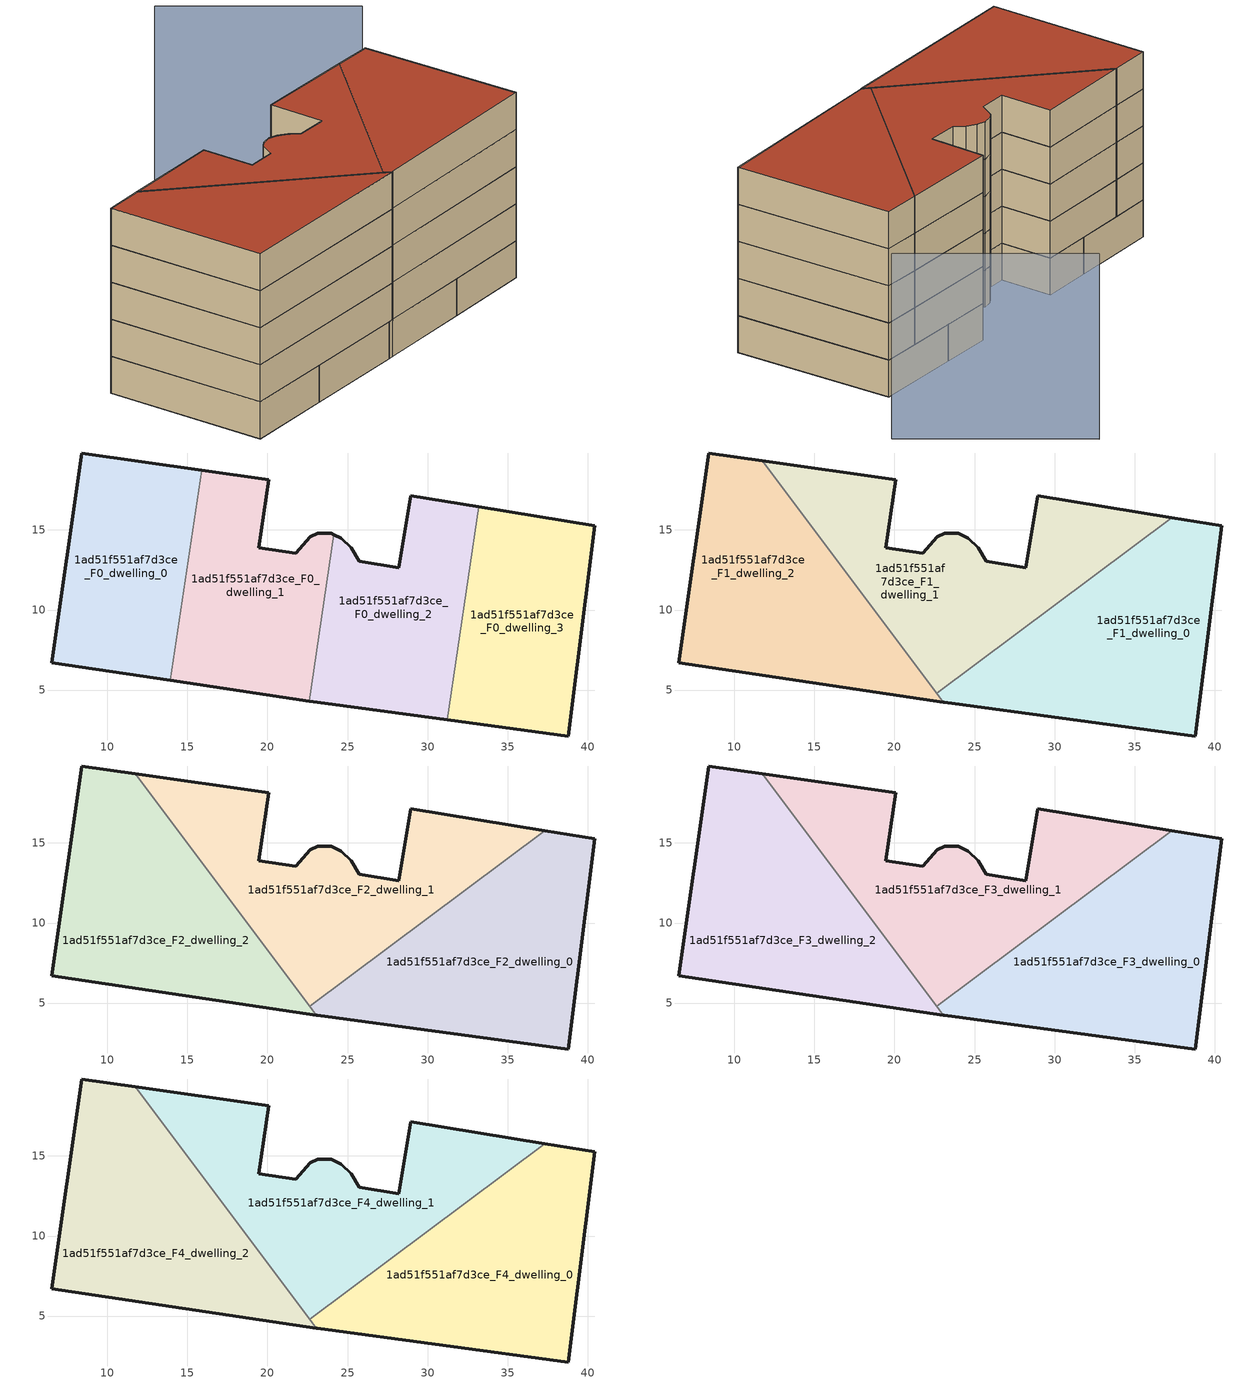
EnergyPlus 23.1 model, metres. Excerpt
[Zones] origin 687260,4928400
1ad51f551af7d3ce_F0_dwelling_0
 floor ground (EU_floor_Construction): 13.93,5.61 15.89,18.75 8.4,19.81 6.53,6.71 z0
 wall outside (EU_wall_Construction): 13.93,5.61 6.53,6.71 8.4,19.81 15.89,18.75 z0:3
 wall to 1ad51f551af7d3ce_F0_dwelling_1 (EU_wall_Construction): 15.89,18.75 13.93,5.61 z0:3
1ad51f551af7d3ce_F0_dwelling_1
 floor ground (EU_floor_Construction): 22.61,4.31 24.15,14.71 23.97,14.81 23.13,14.79 22.66,14.59 21.78,13.55 19.47,13.88 20.09,18.15 15.89,18.75 13.93,5.61 z0
 wall outside (EU_wall_Construction): 22.61,4.31 13.93,5.61 / 15.89,18.75 20.09,18.15 19.47,13.88 21.78,13.55 22.66,14.59 23.13,14.79 23.97,14.81 24.15,14.71 z0:3
 wall to 1ad51f551af7d3ce_F0_dwelling_2 (EU_wall_Construction): 24.15,14.71 22.61,4.31 z0:3
1ad51f551af7d3ce_F0_dwelling_2
 floor ground (EU_floor_Construction): 31.23,3.15 33.21,16.45 28.94,17.15 28.2,12.63 25.73,13.04 25.22,13.88 24.61,14.47 24.15,14.71 22.61,4.31 23.1,4.24 z0
 wall outside (EU_wall_Construction): 31.23,3.15 23.1,4.24 22.61,4.31 / 24.15,14.71 24.61,14.47 25.22,13.88 25.73,13.04 28.2,12.63 28.94,17.15 33.21,16.45 z0:3
 wall to 1ad51f551af7d3ce_F0_dwelling_3 (EU_wall_Construction): 33.21,16.45 31.23,3.15 z0:3
1ad51f551af7d3ce_F0_dwelling_3
 floor ground (EU_floor_Construction): 38.8,2.13 40.44,15.26 33.21,16.45 31.23,3.15 z0
 wall outside (EU_wall_Construction): 33.21,16.45 40.44,15.26 38.8,2.13 31.23,3.15 z0:3
1ad51f551af7d3ce_F1_dwelling_0
 floor to 1ad51f551af7d3ce_F0_dwelling_3 (EU_floor_Construction): 38.8,2.13 40.44,15.26 37.31,15.77 32.58,12.23 31.23,3.15 z3
 floor to 1ad51f551af7d3ce_F0_dwelling_2 (EU_floor_Construction): 31.23,3.15 32.58,12.23 22.68,4.82 22.67,4.75 23.05,4.25 23.1,4.24 z3
 wall outside (EU_wall_Construction): 37.31,15.77 40.44,15.26 38.8,2.13 23.1,4.24 23.05,4.25 z3:6
 wall to 1ad51f551af7d3ce_F1_dwelling_1 (EU_wall_Construction): 22.64,4.79 37.31,15.77 z3:6
 wall to 1ad51f551af7d3ce_F1_dwelling_2 (EU_wall_Construction): 23.05,4.25 22.64,4.79 z3:6
1ad51f551af7d3ce_F1_dwelling_1
 floor to 1ad51f551af7d3ce_F0_dwelling_1 (EU_floor_Construction): 22.68,4.82 24.15,14.71 23.97,14.81 23.13,14.79 22.66,14.59 21.78,13.55 19.47,13.88 20.09,18.15 15.89,18.75 15.27,14.62 22.64,4.79 z3
 floor to 1ad51f551af7d3ce_F0_dwelling_2 (EU_floor_Construction): 32.58,12.23 33.21,16.45 28.94,17.15 28.2,12.63 25.73,13.04 25.22,13.88 24.61,14.47 24.15,14.71 22.68,4.82 z3
 floor to 1ad51f551af7d3ce_F0_dwelling_0 (EU_floor_Construction): 15.27,14.62 15.89,18.75 11.74,19.33 z3
 floor to 1ad51f551af7d3ce_F0_dwelling_3 (EU_floor_Construction): 37.31,15.77 33.21,16.45 32.58,12.23 z3
 wall outside (EU_wall_Construction): 11.74,19.33 20.09,18.15 19.47,13.88 21.78,13.55 22.66,14.59 23.13,14.79 23.97,14.81 24.61,14.47 25.22,13.88 25.73,13.04 28.2,12.63 28.94,17.15 37.31,15.77 z3:6
 wall to 1ad51f551af7d3ce_F1_dwelling_2 (EU_wall_Construction): 22.64,4.79 11.74,19.33 z3:6
1ad51f551af7d3ce_F1_dwelling_2
 floor to 1ad51f551af7d3ce_F0_dwelling_0 (EU_floor_Construction): 13.93,5.61 15.27,14.62 11.74,19.33 8.4,19.81 6.53,6.71 z3
 floor to 1ad51f551af7d3ce_F0_dwelling_1 (EU_floor_Construction): 22.61,4.31 22.67,4.75 15.27,14.62 13.93,5.61 z3
 floor to 1ad51f551af7d3ce_F0_dwelling_2 (EU_floor_Construction): 23.05,4.25 22.67,4.75 22.61,4.31 z3
 wall outside (EU_wall_Construction): 23.05,4.25 6.53,6.71 8.4,19.81 11.74,19.33 z3:6
1ad51f551af7d3ce_F2_dwelling_0
 floor to 1ad51f551af7d3ce_F1_dwelling_0 (EU_floor_Construction): 38.8,2.13 40.44,15.26 37.31,15.77 22.64,4.79 23.05,4.25 23.1,4.24 z6
 wall outside (EU_wall_Construction): 37.31,15.77 40.44,15.26 38.8,2.13 23.1,4.24 23.05,4.25 z6:9
 wall to 1ad51f551af7d3ce_F2_dwelling_1 (EU_wall_Construction): 22.64,4.79 37.31,15.77 z6:9
 wall to 1ad51f551af7d3ce_F2_dwelling_2 (EU_wall_Construction): 23.05,4.25 22.64,4.79 z6:9
1ad51f551af7d3ce_F2_dwelling_1
 floor to 1ad51f551af7d3ce_F1_dwelling_1 (EU_floor_Construction): 37.31,15.77 28.94,17.15 28.2,12.63 25.73,13.04 25.22,13.88 24.61,14.47 23.97,14.81 23.13,14.79 22.66,14.59 21.78,13.55 19.47,13.88 20.09,18.15 11.74,19.33 22.64,4.79 z6
 wall outside (EU_wall_Construction): 11.74,19.33 20.09,18.15 19.47,13.88 21.78,13.55 22.66,14.59 23.13,14.79 23.97,14.81 24.61,14.47 25.22,13.88 25.73,13.04 28.2,12.63 28.94,17.15 37.31,15.77 z6:9
 wall to 1ad51f551af7d3ce_F2_dwelling_2 (EU_wall_Construction): 22.64,4.79 11.74,19.33 z6:9
1ad51f551af7d3ce_F2_dwelling_2
 floor to 1ad51f551af7d3ce_F1_dwelling_2 (EU_floor_Construction): 23.05,4.25 11.74,19.33 8.4,19.81 6.53,6.71 z6
 wall outside (EU_wall_Construction): 23.05,4.25 6.53,6.71 8.4,19.81 11.74,19.33 z6:9
1ad51f551af7d3ce_F3_dwelling_0
 floor to 1ad51f551af7d3ce_F2_dwelling_0 (EU_floor_Construction): 38.8,2.13 40.44,15.26 37.31,15.77 22.64,4.79 23.05,4.25 23.1,4.24 z9
 wall outside (EU_wall_Construction): 37.31,15.77 40.44,15.26 38.8,2.13 23.1,4.24 23.05,4.25 z9:12
 wall to 1ad51f551af7d3ce_F3_dwelling_1 (EU_wall_Construction): 22.64,4.79 37.31,15.77 z9:12
 wall to 1ad51f551af7d3ce_F3_dwelling_2 (EU_wall_Construction): 23.05,4.25 22.64,4.79 z9:12
1ad51f551af7d3ce_F3_dwelling_1
 floor to 1ad51f551af7d3ce_F2_dwelling_1 (EU_floor_Construction): 37.31,15.77 28.94,17.15 28.2,12.63 25.73,13.04 25.22,13.88 24.61,14.47 23.97,14.81 23.13,14.79 22.66,14.59 21.78,13.55 19.47,13.88 20.09,18.15 11.74,19.33 22.64,4.79 z9
 wall outside (EU_wall_Construction): 11.74,19.33 20.09,18.15 19.47,13.88 21.78,13.55 22.66,14.59 23.13,14.79 23.97,14.81 24.61,14.47 25.22,13.88 25.73,13.04 28.2,12.63 28.94,17.15 37.31,15.77 z9:12
 wall to 1ad51f551af7d3ce_F3_dwelling_2 (EU_wall_Construction): 22.64,4.79 11.74,19.33 z9:12
1ad51f551af7d3ce_F3_dwelling_2
 floor to 1ad51f551af7d3ce_F2_dwelling_2 (EU_floor_Construction): 23.05,4.25 11.74,19.33 8.4,19.81 6.53,6.71 z9
 wall outside (EU_wall_Construction): 23.05,4.25 6.53,6.71 8.4,19.81 11.74,19.33 z9:12
1ad51f551af7d3ce_F4_dwelling_0
 floor to 1ad51f551af7d3ce_F3_dwelling_0 (EU_floor_Construction): 38.8,2.13 40.44,15.26 37.31,15.77 22.64,4.79 23.05,4.25 23.1,4.24 z12
 wall outside (EU_wall_Construction): 37.31,15.77 40.44,15.26 38.8,2.13 23.1,4.24 23.05,4.25 z12:15
 wall to 1ad51f551af7d3ce_F4_dwelling_1 (EU_wall_Construction): 22.64,4.79 37.31,15.77 z12:15
 wall to 1ad51f551af7d3ce_F4_dwelling_2 (EU_wall_Construction): 23.05,4.25 22.64,4.79 z12:15
 roof outside (EU_roof_Construction): 40.44,15.26 38.8,2.13 23.1,4.24 23.05,4.25 22.64,4.79 37.31,15.77 z15
1ad51f551af7d3ce_F4_dwelling_1
 floor to 1ad51f551af7d3ce_F3_dwelling_1 (EU_floor_Construction): 37.31,15.77 28.94,17.15 28.2,12.63 25.73,13.04 25.22,13.88 24.61,14.47 23.97,14.81 23.13,14.79 22.66,14.59 21.78,13.55 19.47,13.88 20.09,18.15 11.74,19.33 22.64,4.79 z12
 wall outside (EU_wall_Construction): 11.74,19.33 20.09,18.15 19.47,13.88 21.78,13.55 22.66,14.59 23.13,14.79 23.97,14.81 24.61,14.47 25.22,13.88 25.73,13.04 28.2,12.63 28.94,17.15 37.31,15.77 z12:15
 wall to 1ad51f551af7d3ce_F4_dwelling_2 (EU_wall_Construction): 22.64,4.79 11.74,19.33 z12:15
 roof outside (EU_roof_Construction): 37.31,15.77 22.64,4.79 11.74,19.33 20.09,18.15 19.47,13.88 21.78,13.55 22.66,14.59 23.13,14.79 23.97,14.81 24.61,14.47 25.22,13.88 25.73,13.04 28.2,12.63 28.94,17.15 z15
1ad51f551af7d3ce_F4_dwelling_2
 floor to 1ad51f551af7d3ce_F3_dwelling_2 (EU_floor_Construction): 23.05,4.25 11.74,19.33 8.4,19.81 6.53,6.71 z12
 wall outside (EU_wall_Construction): 23.05,4.25 6.53,6.71 8.4,19.81 11.74,19.33 z12:15
 roof outside (EU_roof_Construction): 11.74,19.33 23.05,4.25 6.53,6.71 8.4,19.81 z15
shading: 46.49,18.57 39.73,32.06 z0:15
[Building]
EU S2 Campaign: North Axis=0; Terrain=City; Solar Distribution=FullExterior
[Site:Location]
Bologna: Latitude=44.5; Longitude=11.25; Time Zone=1; Elevation=37
[SizingPeriod:WeatherFileDays]
AnnualSizingPeriod: Begin Month=1; Begin Day of Month=1; End Month=12; End Day of Month=31; Day of Week for Start Day=Monday; Use Weather File Daylight Saving Period=No; Use Weather File Rain and Snow Indicators=No
[MATERIAL]
EU_InternalMass_Material: Roughness=MediumRough; Thickness=0.1; Conductivity=1; Density=1800; Specific Heat=900; Thermal Absorptance=0.9; Solar Absorptance=0.7; Visible Absorptance=0.7
[MATERIAL:NOMASS] Roughness=MediumRough; Thermal Absorptance=0.9; Solar Absorptance=0.7; Visible Absorptance=0.7
Name | Thermal Resistance
EU_wall_NoMass | 0.905828
EU_roof_NoMass | 0.37593
EU_floor_NoMass | 0.67114
[CONSTRUCTION]
EU_wall_Construction: EU_wall_NoMass
EU_roof_Construction: EU_roof_NoMass
EU_floor_Construction: EU_floor_NoMass
EU_InternalMass_Construction: EU_InternalMass_Material
[ZONE] Type=1; Multiplier=1; Ceiling Height=autocalculate; Floor Area=autocalculate; Part of Total Floor Area=Yes
Name | Volume
1ad51f551af7d3ce_F0_dwelling_0 | 299.34
1ad51f551af7d3ce_F1_dwelling_0; 1ad51f551af7d3ce_F2_dwelling_0; 1ad51f551af7d3ce_F3_dwelling_0; 1ad51f551af7d3ce_F4_dwelling_0 | 399.106
1ad51f551af7d3ce_F0_dwelling_1 | 299.346
1ad51f551af7d3ce_F1_dwelling_1; 1ad51f551af7d3ce_F2_dwelling_1; 1ad51f551af7d3ce_F3_dwelling_1; 1ad51f551af7d3ce_F4_dwelling_1 | 399.116
1ad51f551af7d3ce_F0_dwelling_2 | 299.33
1ad51f551af7d3ce_F1_dwelling_2; 1ad51f551af7d3ce_F2_dwelling_2; 1ad51f551af7d3ce_F3_dwelling_2; 1ad51f551af7d3ce_F4_dwelling_2 | 399.103
1ad51f551af7d3ce_F0_dwelling_3 | 299.338
[INTERNALMASS] Construction=EU_InternalMass_Construction
Name | Zone or ZoneList | Surface Area
1ad51f551af7d3ce_F0_dwelling_0_EU_InternalMass | 1ad51f551af7d3ce_F0_dwelling_0 | 99.78
1ad51f551af7d3ce_F0_dwelling_1_EU_InternalMass | 1ad51f551af7d3ce_F0_dwelling_1 | 99.7815
1ad51f551af7d3ce_F0_dwelling_2_EU_InternalMass | 1ad51f551af7d3ce_F0_dwelling_2 | 99.7763
1ad51f551af7d3ce_F0_dwelling_3_EU_InternalMass | 1ad51f551af7d3ce_F0_dwelling_3 | 99.7792
1ad51f551af7d3ce_F1_dwelling_0_EU_InternalMass | 1ad51f551af7d3ce_F1_dwelling_0 | 133.04
1ad51f551af7d3ce_F1_dwelling_1_EU_InternalMass | 1ad51f551af7d3ce_F1_dwelling_1 | 133.038
1ad51f551af7d3ce_F1_dwelling_2_EU_InternalMass | 1ad51f551af7d3ce_F1_dwelling_2 | 133.034
1ad51f551af7d3ce_F2_dwelling_0_EU_InternalMass | 1ad51f551af7d3ce_F2_dwelling_0 | 133.04
1ad51f551af7d3ce_F2_dwelling_1_EU_InternalMass | 1ad51f551af7d3ce_F2_dwelling_1 | 133.038
1ad51f551af7d3ce_F2_dwelling_2_EU_InternalMass | 1ad51f551af7d3ce_F2_dwelling_2 | 133.034
1ad51f551af7d3ce_F3_dwelling_0_EU_InternalMass | 1ad51f551af7d3ce_F3_dwelling_0 | 133.04
1ad51f551af7d3ce_F3_dwelling_1_EU_InternalMass | 1ad51f551af7d3ce_F3_dwelling_1 | 133.038
1ad51f551af7d3ce_F3_dwelling_2_EU_InternalMass | 1ad51f551af7d3ce_F3_dwelling_2 | 133.034
1ad51f551af7d3ce_F4_dwelling_0_EU_InternalMass | 1ad51f551af7d3ce_F4_dwelling_0 | 133.04
1ad51f551af7d3ce_F4_dwelling_1_EU_InternalMass | 1ad51f551af7d3ce_F4_dwelling_1 | 133.038
1ad51f551af7d3ce_F4_dwelling_2_EU_InternalMass | 1ad51f551af7d3ce_F4_dwelling_2 | 133.034
[OTHEREQUIPMENT] Fuel Type=Electricity; Design Level Calculation Method=Watts/Area; Power per Zone Floor Area=1; Fraction Latent=0; Fraction Radiant=0; Fraction Lost=0; Carbon Dioxide Generation Rate=0; EndUse Subcategory=EU_Step8_InternalGains
Name | Zone or ZoneList or Space or SpaceList | Schedule
EU_Step8_InternalGain_1ad51f551af7d3ce_F0_dwelling_0_f000 | 1ad51f551af7d3ce_F0_dwelling_0 | EU_Step8_GainSchedule_1ad51f551af7d3ce_F0_dwelling_0_f000
EU_Step8_InternalGain_1ad51f551af7d3ce_F0_dwelling_1_f000 | 1ad51f551af7d3ce_F0_dwelling_1 | EU_Step8_GainSchedule_1ad51f551af7d3ce_F0_dwelling_1_f000
EU_Step8_InternalGain_1ad51f551af7d3ce_F0_dwelling_2_f000 | 1ad51f551af7d3ce_F0_dwelling_2 | EU_Step8_GainSchedule_1ad51f551af7d3ce_F0_dwelling_2_f000
EU_Step8_InternalGain_1ad51f551af7d3ce_F0_dwelling_3_f000 | 1ad51f551af7d3ce_F0_dwelling_3 | EU_Step8_GainSchedule_1ad51f551af7d3ce_F0_dwelling_3_f000
EU_Step8_InternalGain_1ad51f551af7d3ce_F1_dwelling_0_f000 | 1ad51f551af7d3ce_F1_dwelling_0 | EU_Step8_GainSchedule_1ad51f551af7d3ce_F1_dwelling_0_f000
EU_Step8_InternalGain_1ad51f551af7d3ce_F1_dwelling_1_f000 | 1ad51f551af7d3ce_F1_dwelling_1 | EU_Step8_GainSchedule_1ad51f551af7d3ce_F1_dwelling_1_f000
EU_Step8_InternalGain_1ad51f551af7d3ce_F1_dwelling_2_f000 | 1ad51f551af7d3ce_F1_dwelling_2 | EU_Step8_GainSchedule_1ad51f551af7d3ce_F1_dwelling_2_f000
EU_Step8_InternalGain_1ad51f551af7d3ce_F2_dwelling_0_f000 | 1ad51f551af7d3ce_F2_dwelling_0 | EU_Step8_GainSchedule_1ad51f551af7d3ce_F2_dwelling_0_f000
EU_Step8_InternalGain_1ad51f551af7d3ce_F2_dwelling_1_f000 | 1ad51f551af7d3ce_F2_dwelling_1 | EU_Step8_GainSchedule_1ad51f551af7d3ce_F2_dwelling_1_f000
EU_Step8_InternalGain_1ad51f551af7d3ce_F2_dwelling_2_f000 | 1ad51f551af7d3ce_F2_dwelling_2 | EU_Step8_GainSchedule_1ad51f551af7d3ce_F2_dwelling_2_f000
EU_Step8_InternalGain_1ad51f551af7d3ce_F3_dwelling_0_f000 | 1ad51f551af7d3ce_F3_dwelling_0 | EU_Step8_GainSchedule_1ad51f551af7d3ce_F3_dwelling_0_f000
EU_Step8_InternalGain_1ad51f551af7d3ce_F3_dwelling_1_f000 | 1ad51f551af7d3ce_F3_dwelling_1 | EU_Step8_GainSchedule_1ad51f551af7d3ce_F3_dwelling_1_f000
EU_Step8_InternalGain_1ad51f551af7d3ce_F3_dwelling_2_f000 | 1ad51f551af7d3ce_F3_dwelling_2 | EU_Step8_GainSchedule_1ad51f551af7d3ce_F3_dwelling_2_f000
EU_Step8_InternalGain_1ad51f551af7d3ce_F4_dwelling_0_f000 | 1ad51f551af7d3ce_F4_dwelling_0 | EU_Step8_GainSchedule_1ad51f551af7d3ce_F4_dwelling_0_f000
EU_Step8_InternalGain_1ad51f551af7d3ce_F4_dwelling_1_f000 | 1ad51f551af7d3ce_F4_dwelling_1 | EU_Step8_GainSchedule_1ad51f551af7d3ce_F4_dwelling_1_f000
EU_Step8_InternalGain_1ad51f551af7d3ce_F4_dwelling_2_f000 | 1ad51f551af7d3ce_F4_dwelling_2 | EU_Step8_GainSchedule_1ad51f551af7d3ce_F4_dwelling_2_f000
[ZONEVENTILATION:DESIGNFLOWRATE] Schedule=EU_AlwaysOn; Design Flow Rate Calculation Method=AirChanges/Hour; Air Changes per Hour=0.73129; Ventilation Type=Natural; Fan Pressure Rise=0; Fan Total Efficiency=1; Constant Term Coefficient=1; Temperature Term Coefficient=0; Velocity Term Coefficient=0; Velocity Squared Term Coefficient=0; Minimum Indoor Temperature=-100; Maximum Indoor Temperature=100; Delta Temperature=-100; Minimum Outdoor Temperature=-100; Maximum Outdoor Temperature=100; Maximum Wind Speed=40
Name | Zone or ZoneList or Space or SpaceList
EU_ConstantAir_1ad51f551af7d3ce_F0_dwelling_0 | 1ad51f551af7d3ce_F0_dwelling_0
EU_ConstantAir_1ad51f551af7d3ce_F0_dwelling_1 | 1ad51f551af7d3ce_F0_dwelling_1
EU_ConstantAir_1ad51f551af7d3ce_F0_dwelling_2 | 1ad51f551af7d3ce_F0_dwelling_2
EU_ConstantAir_1ad51f551af7d3ce_F0_dwelling_3 | 1ad51f551af7d3ce_F0_dwelling_3
EU_ConstantAir_1ad51f551af7d3ce_F1_dwelling_0 | 1ad51f551af7d3ce_F1_dwelling_0
EU_ConstantAir_1ad51f551af7d3ce_F1_dwelling_1 | 1ad51f551af7d3ce_F1_dwelling_1
EU_ConstantAir_1ad51f551af7d3ce_F1_dwelling_2 | 1ad51f551af7d3ce_F1_dwelling_2
EU_ConstantAir_1ad51f551af7d3ce_F2_dwelling_0 | 1ad51f551af7d3ce_F2_dwelling_0
EU_ConstantAir_1ad51f551af7d3ce_F2_dwelling_1 | 1ad51f551af7d3ce_F2_dwelling_1
EU_ConstantAir_1ad51f551af7d3ce_F2_dwelling_2 | 1ad51f551af7d3ce_F2_dwelling_2
EU_ConstantAir_1ad51f551af7d3ce_F3_dwelling_0 | 1ad51f551af7d3ce_F3_dwelling_0
EU_ConstantAir_1ad51f551af7d3ce_F3_dwelling_1 | 1ad51f551af7d3ce_F3_dwelling_1
EU_ConstantAir_1ad51f551af7d3ce_F3_dwelling_2 | 1ad51f551af7d3ce_F3_dwelling_2
EU_ConstantAir_1ad51f551af7d3ce_F4_dwelling_0 | 1ad51f551af7d3ce_F4_dwelling_0
EU_ConstantAir_1ad51f551af7d3ce_F4_dwelling_1 | 1ad51f551af7d3ce_F4_dwelling_1
EU_ConstantAir_1ad51f551af7d3ce_F4_dwelling_2 | 1ad51f551af7d3ce_F4_dwelling_2
[HVACTEMPLATE:THERMOSTAT] Constant Heating Setpoint=20; Constant Cooling Setpoint=50
EU_HeatOnly_1ad51f551af7d3ce_F0_dwelling_0; EU_HeatOnly_1ad51f551af7d3ce_F0_dwelling_1; EU_HeatOnly_1ad51f551af7d3ce_F0_dwelling_2; EU_HeatOnly_1ad51f551af7d3ce_F0_dwelling_3; EU_HeatOnly_1ad51f551af7d3ce_F1_dwelling_0; EU_HeatOnly_1ad51f551af7d3ce_F1_dwelling_1; EU_HeatOnly_1ad51f551af7d3ce_F1_dwelling_2; EU_HeatOnly_1ad51f551af7d3ce_F2_dwelling_0; EU_HeatOnly_1ad51f551af7d3ce_F2_dwelling_1; EU_HeatOnly_1ad51f551af7d3ce_F2_dwelling_2; EU_HeatOnly_1ad51f551af7d3ce_F3_dwelling_0; EU_HeatOnly_1ad51f551af7d3ce_F3_dwelling_1; EU_HeatOnly_1ad51f551af7d3ce_F3_dwelling_2; EU_HeatOnly_1ad51f551af7d3ce_F4_dwelling_0; EU_HeatOnly_1ad51f551af7d3ce_F4_dwelling_1; EU_HeatOnly_1ad51f551af7d3ce_F4_dwelling_2
[HVACTEMPLATE:ZONE:IDEALLOADSAIRSYSTEM] System Availability Schedule=EU_AlwaysOn; Maximum Heating Supply Air Temperature=50; Minimum Cooling Supply Air Temperature=13; Maximum Heating Supply Air Humidity Ratio=0.0156; Minimum Cooling Supply Air Humidity Ratio=0.0077; Heating Limit=NoLimit; Cooling Limit=NoLimit; Heating Availability Schedule=EU_AlwaysOn; Cooling Availability Schedule=EU_CoolingOff; Dehumidification Control Type=ConstantSensibleHeatRatio; Cooling Sensible Heat Ratio=0.7; Dehumidification Setpoint=60; Humidification Control Type=None; Humidification Setpoint=30; Outdoor Air Method=None; Outdoor Air Flow Rate per Person=0.00944; Outdoor Air Flow Rate per Zone Floor Area=0; Outdoor Air Flow Rate per Zone=0; Demand Controlled Ventilation Type=None; Outdoor Air Economizer Type=NoEconomizer; Heat Recovery Type=None; Sensible Heat Recovery Effectiveness=0.7; Latent Heat Recovery Effectiveness=0.65
Name | Template Thermostat
1ad51f551af7d3ce_F0_dwelling_0 | EU_HeatOnly_1ad51f551af7d3ce_F0_dwelling_0
1ad51f551af7d3ce_F0_dwelling_1 | EU_HeatOnly_1ad51f551af7d3ce_F0_dwelling_1
1ad51f551af7d3ce_F0_dwelling_2 | EU_HeatOnly_1ad51f551af7d3ce_F0_dwelling_2
1ad51f551af7d3ce_F0_dwelling_3 | EU_HeatOnly_1ad51f551af7d3ce_F0_dwelling_3
1ad51f551af7d3ce_F1_dwelling_0 | EU_HeatOnly_1ad51f551af7d3ce_F1_dwelling_0
1ad51f551af7d3ce_F1_dwelling_1 | EU_HeatOnly_1ad51f551af7d3ce_F1_dwelling_1
1ad51f551af7d3ce_F1_dwelling_2 | EU_HeatOnly_1ad51f551af7d3ce_F1_dwelling_2
1ad51f551af7d3ce_F2_dwelling_0 | EU_HeatOnly_1ad51f551af7d3ce_F2_dwelling_0
1ad51f551af7d3ce_F2_dwelling_1 | EU_HeatOnly_1ad51f551af7d3ce_F2_dwelling_1
1ad51f551af7d3ce_F2_dwelling_2 | EU_HeatOnly_1ad51f551af7d3ce_F2_dwelling_2
1ad51f551af7d3ce_F3_dwelling_0 | EU_HeatOnly_1ad51f551af7d3ce_F3_dwelling_0
1ad51f551af7d3ce_F3_dwelling_1 | EU_HeatOnly_1ad51f551af7d3ce_F3_dwelling_1
1ad51f551af7d3ce_F3_dwelling_2 | EU_HeatOnly_1ad51f551af7d3ce_F3_dwelling_2
1ad51f551af7d3ce_F4_dwelling_0 | EU_HeatOnly_1ad51f551af7d3ce_F4_dwelling_0
1ad51f551af7d3ce_F4_dwelling_1 | EU_HeatOnly_1ad51f551af7d3ce_F4_dwelling_1
1ad51f551af7d3ce_F4_dwelling_2 | EU_HeatOnly_1ad51f551af7d3ce_F4_dwelling_2
[SIZING:ZONE] Zone Cooling Design Supply Air Temperature Input Method=SupplyAirTemperature; Zone Cooling Design Supply Air Temperature=13; Zone Heating Design Supply Air Temperature Input Method=SupplyAirTemperature; Zone Heating Design Supply Air Temperature=50; Zone Cooling Design Supply Air Humidity Ratio=0.008; Zone Heating Design Supply Air Humidity Ratio=0.008; Cooling Design Air Flow Method=DesignDay; Cooling Design Air Flow Rate=0; Cooling Minimum Air Flow per Zone Floor Area=0.000762; Cooling Minimum Air Flow=0; Cooling Minimum Air Flow Fraction=0.2; Heating Design Air Flow Method=DesignDay; Heating Design Air Flow Rate=0; Heating Maximum Air Flow per Zone Floor Area=0.002032; Heating Maximum Air Flow=0.141576; Heating Maximum Air Flow Fraction=0.3; Account for Dedicated Outdoor Air System=No; Dedicated Outdoor Air System Control Strategy=NeutralSupplyAir; Dedicated Outdoor Air Low Setpoint Temperature for Design=autosize; Dedicated Outdoor Air High Setpoint Temperature for Design=autosize; Zone Load Sizing Method=Sensible Load Only No Latent Load; Zone Latent Cooling Design Supply Air Humidity Ratio Input Method=HumidityRatioDifference; Zone Cooling Design Supply Air Humidity Ratio Difference=0.005; Zone Latent Heating Design Supply Air Humidity Ratio Input Method=HumidityRatioDifference; Zone Humidification Design Supply Air Humidity Ratio Difference=0.005
1ad51f551af7d3ce_F0_dwelling_0; 1ad51f551af7d3ce_F0_dwelling_1; 1ad51f551af7d3ce_F0_dwelling_2; 1ad51f551af7d3ce_F0_dwelling_3; 1ad51f551af7d3ce_F1_dwelling_0; 1ad51f551af7d3ce_F1_dwelling_1; 1ad51f551af7d3ce_F1_dwelling_2; 1ad51f551af7d3ce_F2_dwelling_0; 1ad51f551af7d3ce_F2_dwelling_1; 1ad51f551af7d3ce_F2_dwelling_2; 1ad51f551af7d3ce_F3_dwelling_0; 1ad51f551af7d3ce_F3_dwelling_1; 1ad51f551af7d3ce_F3_dwelling_2; 1ad51f551af7d3ce_F4_dwelling_0; 1ad51f551af7d3ce_F4_dwelling_1; 1ad51f551af7d3ce_F4_dwelling_2
[SCHEDULE:CONSTANT]
Name | Hourly Value
EU_AlwaysOn | 1
EU_CoolingOff | 0
[SCHEDULE:FILE] Column Number=1; Rows to Skip at Top=0; Number of Hours of Data=8760; Column Separator=Comma; Interpolate to Timestep=No; Minutes per Item=60; Adjust Schedule for Daylight Savings=Yes
Name | File
EU_Step8_GainSchedule_1ad51f551af7d3ce_F0_dwelling_0_f000 | ../../schedules/1ad51f551af7d3ce/1ad51f551af7d3ce_F0_dwelling_0_f000_gain.csv
EU_Step8_GainSchedule_1ad51f551af7d3ce_F0_dwelling_1_f000 | ../../schedules/1ad51f551af7d3ce/1ad51f551af7d3ce_F0_dwelling_1_f000_gain.csv
EU_Step8_GainSchedule_1ad51f551af7d3ce_F0_dwelling_2_f000 | ../../schedules/1ad51f551af7d3ce/1ad51f551af7d3ce_F0_dwelling_2_f000_gain.csv
EU_Step8_GainSchedule_1ad51f551af7d3ce_F0_dwelling_3_f000 | ../../schedules/1ad51f551af7d3ce/1ad51f551af7d3ce_F0_dwelling_3_f000_gain.csv
EU_Step8_GainSchedule_1ad51f551af7d3ce_F1_dwelling_0_f000 | ../../schedules/1ad51f551af7d3ce/1ad51f551af7d3ce_F1_dwelling_0_f000_gain.csv
EU_Step8_GainSchedule_1ad51f551af7d3ce_F1_dwelling_1_f000 | ../../schedules/1ad51f551af7d3ce/1ad51f551af7d3ce_F1_dwelling_1_f000_gain.csv
EU_Step8_GainSchedule_1ad51f551af7d3ce_F1_dwelling_2_f000 | ../../schedules/1ad51f551af7d3ce/1ad51f551af7d3ce_F1_dwelling_2_f000_gain.csv
EU_Step8_GainSchedule_1ad51f551af7d3ce_F2_dwelling_0_f000 | ../../schedules/1ad51f551af7d3ce/1ad51f551af7d3ce_F2_dwelling_0_f000_gain.csv
EU_Step8_GainSchedule_1ad51f551af7d3ce_F2_dwelling_1_f000 | ../../schedules/1ad51f551af7d3ce/1ad51f551af7d3ce_F2_dwelling_1_f000_gain.csv
EU_Step8_GainSchedule_1ad51f551af7d3ce_F2_dwelling_2_f000 | ../../schedules/1ad51f551af7d3ce/1ad51f551af7d3ce_F2_dwelling_2_f000_gain.csv
EU_Step8_GainSchedule_1ad51f551af7d3ce_F3_dwelling_0_f000 | ../../schedules/1ad51f551af7d3ce/1ad51f551af7d3ce_F3_dwelling_0_f000_gain.csv
EU_Step8_GainSchedule_1ad51f551af7d3ce_F3_dwelling_1_f000 | ../../schedules/1ad51f551af7d3ce/1ad51f551af7d3ce_F3_dwelling_1_f000_gain.csv
EU_Step8_GainSchedule_1ad51f551af7d3ce_F3_dwelling_2_f000 | ../../schedules/1ad51f551af7d3ce/1ad51f551af7d3ce_F3_dwelling_2_f000_gain.csv
EU_Step8_GainSchedule_1ad51f551af7d3ce_F4_dwelling_0_f000 | ../../schedules/1ad51f551af7d3ce/1ad51f551af7d3ce_F4_dwelling_0_f000_gain.csv
EU_Step8_GainSchedule_1ad51f551af7d3ce_F4_dwelling_1_f000 | ../../schedules/1ad51f551af7d3ce/1ad51f551af7d3ce_F4_dwelling_1_f000_gain.csv
EU_Step8_GainSchedule_1ad51f551af7d3ce_F4_dwelling_2_f000 | ../../schedules/1ad51f551af7d3ce/1ad51f551af7d3ce_F4_dwelling_2_f000_gain.csv
